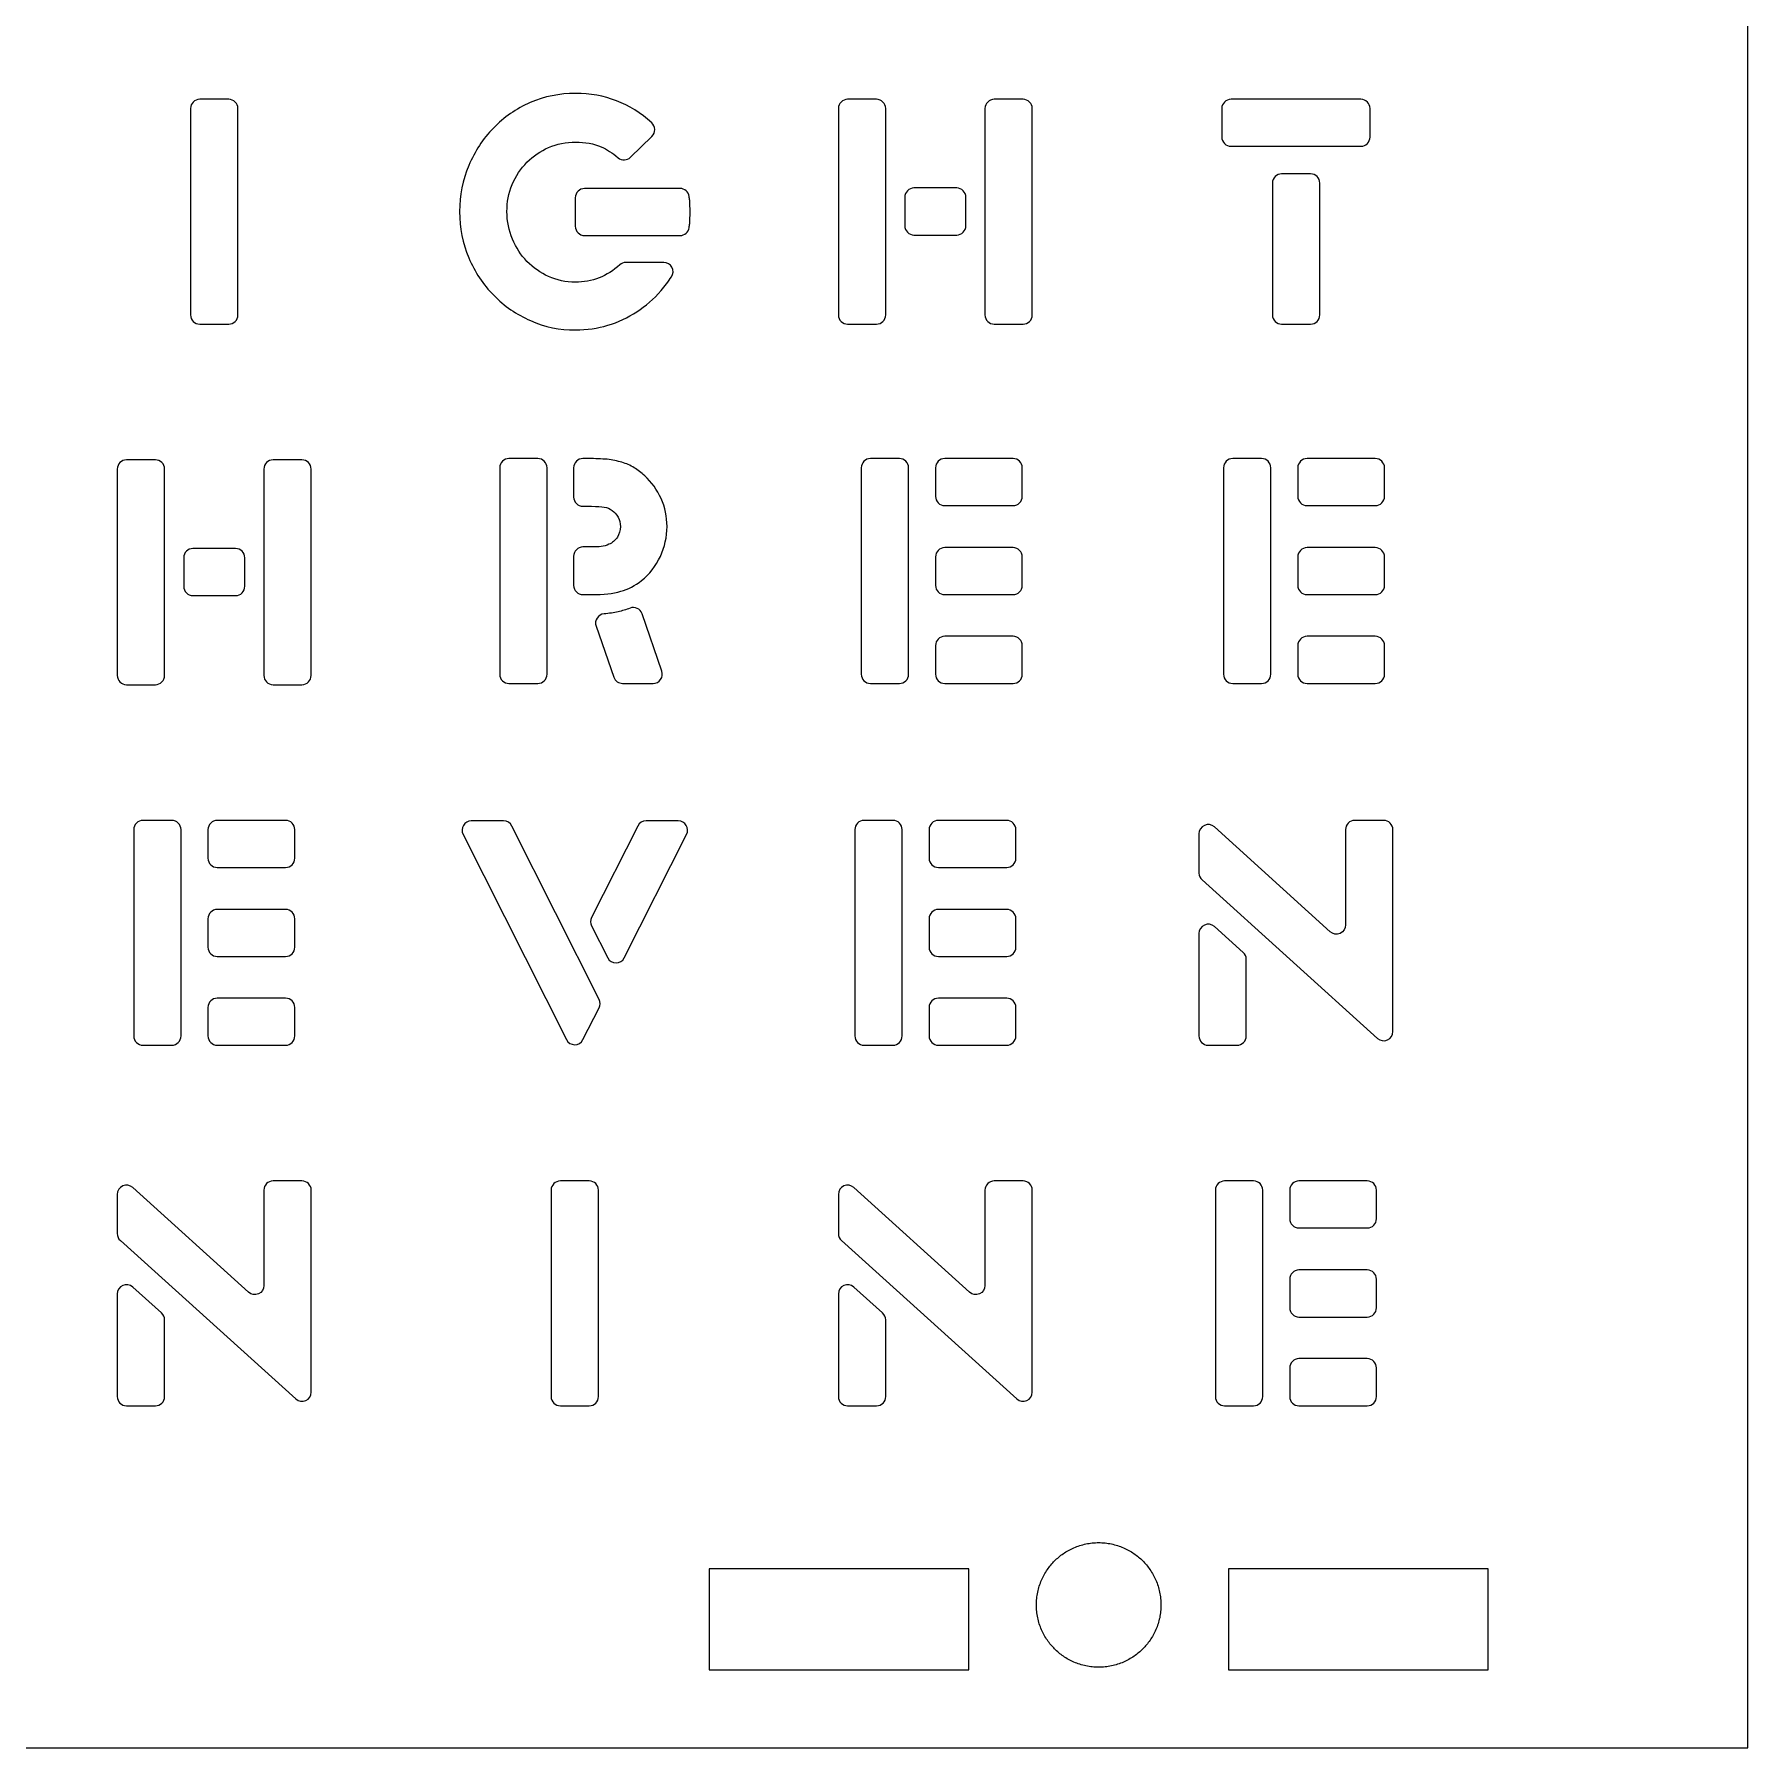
# Model space of a CAD drawing. Header units: millimetres. Extents: x -41.9 to 41.9, y -41.9 to 41.9.
# Drawn here: x 0 to 41.91, y -41.92 to -0.01 of the extents above; entities that cross this region are included whole.
import ezdxf

# ---------------------------------------------------------------- set-up
doc = ezdxf.new("R2010")
doc.units = ezdxf.units.MM
doc.header["$MEASUREMENT"] = 0
doc.layers.add('ponoko lines ada wordclock', color=5, linetype='Continuous', true_color=0x0000ff)

msp = doc.modelspace()

# ---------------------------------------------------------------- linework, layer by layer
at = {"layer": 'ponoko lines ada wordclock'}
for p, q in [((4.759, -1.598), (4.053, -1.598)), ((20.603, -1.598), (19.898, -1.598)), ((24.189, -1.598), (23.483, -1.598)), ((32.45, -1.598), (29.275, -1.598)), ((3.827, -1.823), (3.827, -6.87)), ((4.985, -6.87), (4.985, -1.823)), ((19.672, -1.823), (19.672, -6.87)), ((20.829, -6.87), (20.829, -1.823)), ((23.258, -1.823), (23.258, -6.87)), ((24.415, -6.87), (24.415, -1.823)), ((29.049, -1.823), (29.049, -2.522)), ((32.676, -2.522), (32.676, -1.823)), ((14.587, -3.015), (15.112, -2.504)), ((29.275, -2.748), (32.45, -2.748)), ((22.565, -3.767), (21.521, -3.767)), ((30.289, -3.648), (30.289, -6.87)), ((31.22, -3.422), (30.514, -3.422)), ((31.446, -6.87), (31.446, -3.648)), ((13.237, -4.006), (13.237, -4.703)), ((15.799, -3.78), (13.463, -3.78)), ((21.296, -3.993), (21.296, -4.691)), ((22.791, -4.691), (22.791, -3.993)), ((13.463, -4.93), (15.799, -4.93)), ((21.521, -4.917), (22.565, -4.917)), ((15.401, -5.587), (14.477, -5.587)), ((4.053, -7.096), (4.759, -7.096)), ((19.898, -7.096), (20.603, -7.096)), ((23.483, -7.096), (24.189, -7.096)), ((30.514, -7.096), (31.22, -7.096)), ((2.966, -10.417), (2.26, -10.417)), ((6.552, -10.417), (5.845, -10.417)), ((12.32, -10.386), (11.614, -10.386)), ((13.559, -10.386), (13.423, -10.386)), ((21.164, -10.386), (20.458, -10.386)), ((23.945, -10.386), (22.274, -10.386)), ((30.024, -10.386), (29.317, -10.386)), ((32.805, -10.386), (31.134, -10.386)), ((2.034, -10.643), (2.034, -15.69)), ((3.192, -15.69), (3.192, -10.643)), ((5.62, -10.643), (5.62, -15.69)), ((6.777, -15.69), (6.777, -10.643)), ((11.388, -10.612), (11.388, -15.659)), ((12.546, -15.659), (12.546, -10.612)), ((13.197, -10.612), (13.197, -11.327)), ((20.232, -10.612), (20.232, -15.659)), ((21.39, -15.659), (21.39, -10.612)), ((22.049, -10.612), (22.049, -11.31)), ((24.171, -11.31), (24.171, -10.612)), ((29.092, -10.612), (29.092, -15.659)), ((30.249, -15.659), (30.249, -10.612)), ((30.908, -10.612), (30.908, -11.31)), ((33.031, -11.31), (33.031, -10.612)), ((13.423, -11.553), (13.631, -11.553)), ((22.274, -11.537), (23.945, -11.537)), ((31.134, -11.537), (32.805, -11.537)), ((13.575, -12.547), (13.423, -12.547)), ((23.945, -12.564), (22.274, -12.564)), ((32.805, -12.564), (31.134, -12.564)), ((3.658, -12.812), (3.658, -13.51)), ((4.928, -12.586), (3.884, -12.586)), ((5.154, -13.51), (5.154, -12.812)), ((13.197, -12.774), (13.197, -13.488)), ((22.049, -12.79), (22.049, -13.488)), ((24.171, -13.488), (24.171, -12.79)), ((30.908, -12.79), (30.908, -13.488)), ((33.031, -13.488), (33.031, -12.79)), ((3.884, -13.737), (4.928, -13.737)), ((13.423, -13.714), (13.639, -13.714)), ((22.274, -13.714), (23.945, -13.714)), ((31.134, -13.714), (32.805, -13.714)), ((15.353, -15.586), (14.87, -14.18)), ((13.746, -14.483), (14.181, -15.734)), ((22.049, -14.959), (22.049, -15.659)), ((23.945, -14.733), (22.274, -14.733)), ((24.171, -15.659), (24.171, -14.959)), ((30.908, -14.959), (30.908, -15.659)), ((32.805, -14.733), (31.134, -14.733)), ((33.031, -15.659), (33.031, -14.959)), ((2.26, -15.916), (2.966, -15.916)), ((5.845, -15.916), (6.552, -15.916)), ((11.614, -15.885), (12.32, -15.885)), ((14.395, -15.885), (15.14, -15.885)), ((20.458, -15.885), (21.164, -15.885)), ((22.274, -15.885), (23.945, -15.885)), ((29.317, -15.885), (30.024, -15.885)), ((31.134, -15.885), (32.805, -15.885)), ((3.368, -19.235), (2.662, -19.235)), ((6.15, -19.235), (4.479, -19.235)), ((11.483, -19.249), (10.693, -19.249)), ((15.757, -19.249), (14.968, -19.249)), ((21.006, -19.235), (20.3, -19.235)), ((23.788, -19.235), (22.117, -19.235)), ((33.008, -19.235), (32.303, -19.235)), ((2.436, -19.462), (2.436, -24.508)), ((3.594, -24.508), (3.594, -19.462)), ((4.253, -19.462), (4.253, -20.159)), ((6.376, -20.159), (6.376, -19.462)), ((10.491, -19.577), (13.021, -24.597)), ((13.821, -23.617), (11.685, -19.373)), ((14.767, -19.373), (13.635, -21.612)), ((14.436, -22.598), (15.958, -19.577)), ((20.074, -19.462), (20.074, -24.508)), ((21.232, -24.508), (21.232, -19.462)), ((21.891, -19.462), (21.891, -20.159)), ((24.013, -20.159), (24.013, -19.462)), ((28.491, -19.564), (28.491, -20.524)), ((31.699, -21.959), (28.868, -19.396)), ((32.077, -19.462), (32.077, -21.791)), ((33.234, -24.399), (33.234, -19.462)), ((4.479, -20.386), (6.15, -20.386)), ((22.117, -20.386), (23.788, -20.386)), ((28.566, -20.692), (32.857, -24.566)), ((4.253, -21.639), (4.253, -22.337)), ((6.15, -21.413), (4.479, -21.413)), ((6.376, -22.337), (6.376, -21.639)), ((21.891, -21.639), (21.891, -22.337)), ((23.788, -21.413), (22.117, -21.413)), ((24.013, -22.337), (24.013, -21.639)), ((13.636, -21.816), (14.033, -22.598)), ((28.491, -22), (28.491, -24.508)), ((29.573, -22.463), (28.868, -21.832)), ((4.479, -22.564), (6.15, -22.564)), ((22.117, -22.564), (23.788, -22.564)), ((29.649, -24.508), (29.649, -22.632)), ((4.253, -23.809), (4.253, -24.508)), ((6.15, -23.583), (4.479, -23.583)), ((6.376, -24.508), (6.376, -23.809)), ((13.424, -24.598), (13.82, -23.822)), ((21.891, -23.809), (21.891, -24.508)), ((23.788, -23.583), (22.117, -23.583)), ((24.013, -24.508), (24.013, -23.809)), ((2.662, -24.734), (3.368, -24.734)), ((4.479, -24.734), (6.15, -24.734)), ((20.3, -24.734), (21.006, -24.734)), ((22.117, -24.734), (23.788, -24.734)), ((28.717, -24.734), (29.423, -24.734)), ((6.551, -28.054), (5.846, -28.054)), ((13.578, -28.054), (12.872, -28.054)), ((24.19, -28.054), (23.484, -28.054)), ((29.825, -28.054), (29.119, -28.054)), ((32.606, -28.054), (30.936, -28.054)), ((2.034, -28.383), (2.034, -29.342)), ((5.242, -30.778), (2.412, -28.215)), ((5.62, -28.28), (5.62, -30.61)), ((6.778, -33.218), (6.778, -28.28)), ((12.646, -28.28), (12.646, -33.327)), ((13.804, -33.327), (13.804, -28.28)), ((19.672, -28.383), (19.672, -29.342)), ((22.88, -30.778), (20.049, -28.215)), ((23.258, -28.28), (23.258, -30.61)), ((24.415, -33.218), (24.415, -28.28)), ((28.893, -28.28), (28.893, -33.327)), ((30.051, -33.327), (30.051, -28.28)), ((30.71, -28.28), (30.71, -28.979)), ((32.832, -28.979), (32.832, -28.28)), ((30.936, -29.205), (32.606, -29.205)), ((2.109, -29.511), (6.4, -33.386)), ((19.747, -29.511), (24.038, -33.386)), ((30.71, -30.458), (30.71, -31.156)), ((32.606, -30.232), (30.936, -30.232)), ((32.832, -31.156), (32.832, -30.458)), ((2.034, -30.82), (2.034, -33.327)), ((3.116, -31.282), (2.411, -30.651)), ((19.672, -30.82), (19.672, -33.327)), ((20.754, -31.282), (20.049, -30.651)), ((30.936, -31.382), (32.606, -31.382)), ((3.192, -33.327), (3.192, -31.451)), ((20.83, -33.327), (20.83, -31.451)), ((30.71, -32.628), (30.71, -33.327)), ((32.606, -32.401), (30.936, -32.401)), ((32.832, -33.327), (32.832, -32.628)), ((2.26, -33.553), (2.966, -33.553)), ((12.872, -33.553), (13.578, -33.553)), ((19.898, -33.553), (20.604, -33.553)), ((29.119, -33.553), (29.825, -33.553)), ((30.936, -33.553), (32.606, -33.553))]:
    msp.add_line(p, q, dxfattribs=at)
for points in [[(-41.906, -41.917), (41.914, -41.917), (41.914, 41.903), (-41.906, 41.903)], [(16.514, -40.012), (22.864, -40.012), (22.864, -37.543), (16.514, -37.543)], [(29.214, -40.012), (35.564, -40.012), (35.564, -37.543), (29.214, -37.543)]]:
    msp.add_lwpolyline(points, close=True, dxfattribs=at)
for points in [[(4.053, -1.598), (3.929, -1.598), (3.827, -1.699), (3.827, -1.823)], [(4.985, -1.823), (4.985, -1.699), (4.883, -1.598), (4.759, -1.598)], [(12.135, -1.675), (11.79, -1.832), (11.492, -2.037), (11.235, -2.3)], [(13.245, -1.454), (12.851, -1.454), (12.481, -1.528), (12.135, -1.675)], [(15.105, -2.174), (14.572, -1.694), (13.954, -1.454), (13.245, -1.454)], [(19.898, -1.598), (19.773, -1.598), (19.672, -1.699), (19.672, -1.823)], [(20.829, -1.823), (20.829, -1.699), (20.728, -1.598), (20.603, -1.598)], [(23.483, -1.598), (23.359, -1.598), (23.258, -1.699), (23.258, -1.823)], [(24.415, -1.823), (24.415, -1.699), (24.314, -1.598), (24.189, -1.598)], [(29.275, -1.598), (29.151, -1.598), (29.049, -1.699), (29.049, -1.823)], [(32.676, -1.823), (32.676, -1.699), (32.575, -1.598), (32.45, -1.598)], [(11.235, -2.3), (10.978, -2.563), (10.777, -2.867), (10.632, -3.221)], [(15.18, -2.338), (15.179, -2.272), (15.154, -2.217), (15.105, -2.174)], [(15.112, -2.504), (15.158, -2.459), (15.181, -2.402), (15.18, -2.338)], [(12.055, -3.139), (12.208, -2.982), (12.385, -2.867), (12.585, -2.777)], [(12.585, -2.777), (12.787, -2.686), (13.012, -2.645), (13.245, -2.645)], [(13.245, -2.645), (13.478, -2.645), (13.687, -2.686), (13.872, -2.76)], [(13.872, -2.76), (14.008, -2.821), (14.144, -2.908), (14.284, -3.026)], [(29.049, -2.522), (29.049, -2.646), (29.151, -2.748), (29.275, -2.748)], [(32.45, -2.748), (32.575, -2.748), (32.676, -2.646), (32.676, -2.522)], [(10.632, -3.221), (10.479, -3.574), (10.407, -3.943), (10.407, -4.346)], [(11.693, -3.681), (11.782, -3.475), (11.902, -3.294), (12.055, -3.139)], [(14.284, -3.026), (14.374, -3.101), (14.504, -3.096), (14.587, -3.015)], [(11.565, -4.346), (11.565, -4.116), (11.605, -3.894), (11.693, -3.681)], [(21.521, -3.767), (21.397, -3.767), (21.296, -3.869), (21.296, -3.993)], [(22.791, -3.993), (22.791, -3.869), (22.69, -3.767), (22.565, -3.767)], [(30.514, -3.422), (30.39, -3.422), (30.289, -3.524), (30.289, -3.648)], [(31.446, -3.648), (31.446, -3.524), (31.345, -3.422), (31.22, -3.422)], [(13.463, -3.78), (13.339, -3.78), (13.237, -3.881), (13.237, -4.006)], [(16.022, -3.972), (16.005, -3.86), (15.911, -3.78), (15.799, -3.78)], [(16.035, -4.075), (16.032, -4.043), (16.027, -4.009), (16.022, -3.972)], [(16.043, -4.354), (16.043, -4.248), (16.043, -4.157), (16.035, -4.075)], [(10.407, -4.346), (10.407, -4.749), (10.479, -5.119), (10.632, -5.472)], [(11.701, -5.02), (11.613, -4.807), (11.565, -4.584), (11.565, -4.346)], [(16.035, -4.634), (16.043, -4.552), (16.043, -4.461), (16.043, -4.354)], [(12.055, -5.563), (11.902, -5.407), (11.79, -5.226), (11.701, -5.02)], [(13.237, -4.703), (13.237, -4.828), (13.339, -4.93), (13.463, -4.93)], [(15.799, -4.93), (15.911, -4.93), (16.005, -4.849), (16.022, -4.738)], [(16.022, -4.738), (16.027, -4.7), (16.032, -4.665), (16.035, -4.634)], [(21.296, -4.691), (21.296, -4.816), (21.397, -4.917), (21.521, -4.917)], [(22.565, -4.917), (22.69, -4.917), (22.791, -4.816), (22.791, -4.691)], [(10.632, -5.472), (10.777, -5.825), (10.978, -6.13), (11.243, -6.392)], [(12.585, -5.932), (12.385, -5.842), (12.208, -5.719), (12.055, -5.563)], [(14.325, -5.646), (14.016, -5.928), (13.651, -6.072), (13.237, -6.072)], [(14.477, -5.587), (14.419, -5.587), (14.368, -5.607), (14.325, -5.646)], [(15.6, -5.705), (15.56, -5.631), (15.486, -5.587), (15.401, -5.587)], [(15.591, -5.937), (15.637, -5.865), (15.64, -5.78), (15.6, -5.705)], [(13.237, -6.072), (13.004, -6.072), (12.787, -6.023), (12.585, -5.932)], [(14.74, -6.795), (14.957, -6.656), (15.158, -6.483), (15.335, -6.278)], [(15.335, -6.278), (15.427, -6.17), (15.513, -6.057), (15.591, -5.937)], [(11.243, -6.392), (11.5, -6.656), (11.798, -6.861), (12.144, -7.009)], [(3.827, -6.87), (3.827, -6.995), (3.929, -7.096), (4.053, -7.096)], [(4.759, -7.096), (4.883, -7.096), (4.985, -6.995), (4.985, -6.87)], [(12.144, -7.009), (12.489, -7.167), (12.851, -7.24), (13.245, -7.24)], [(14.033, -7.125), (14.282, -7.05), (14.523, -6.935), (14.74, -6.795)], [(19.672, -6.87), (19.672, -6.995), (19.773, -7.096), (19.898, -7.096)], [(20.603, -7.096), (20.728, -7.096), (20.829, -6.995), (20.829, -6.87)], [(23.258, -6.87), (23.258, -6.995), (23.359, -7.096), (23.483, -7.096)], [(24.189, -7.096), (24.314, -7.096), (24.415, -6.995), (24.415, -6.87)], [(30.289, -6.87), (30.289, -6.995), (30.39, -7.096), (30.514, -7.096)], [(31.22, -7.096), (31.345, -7.096), (31.446, -6.995), (31.446, -6.87)], [(13.245, -7.24), (13.518, -7.24), (13.783, -7.199), (14.033, -7.125)], [(2.26, -10.417), (2.136, -10.417), (2.034, -10.518), (2.034, -10.643)], [(3.192, -10.643), (3.192, -10.518), (3.09, -10.417), (2.966, -10.417)], [(5.845, -10.417), (5.722, -10.417), (5.62, -10.518), (5.62, -10.643)], [(6.777, -10.643), (6.777, -10.518), (6.676, -10.417), (6.552, -10.417)], [(11.614, -10.386), (11.49, -10.386), (11.388, -10.488), (11.388, -10.612)], [(12.546, -10.612), (12.546, -10.488), (12.444, -10.386), (12.32, -10.386)], [(13.423, -10.386), (13.299, -10.386), (13.197, -10.488), (13.197, -10.612)], [(14.017, -10.403), (13.88, -10.394), (13.727, -10.386), (13.559, -10.386)], [(14.379, -10.476), (14.266, -10.444), (14.146, -10.419), (14.017, -10.403)], [(14.676, -10.608), (14.588, -10.551), (14.483, -10.509), (14.379, -10.476)], [(20.458, -10.386), (20.333, -10.386), (20.232, -10.488), (20.232, -10.612)], [(21.39, -10.612), (21.39, -10.488), (21.288, -10.386), (21.164, -10.386)], [(22.274, -10.386), (22.15, -10.386), (22.049, -10.488), (22.049, -10.612)], [(24.171, -10.612), (24.171, -10.488), (24.07, -10.386), (23.945, -10.386)], [(29.317, -10.386), (29.193, -10.386), (29.092, -10.488), (29.092, -10.612)], [(30.249, -10.612), (30.249, -10.488), (30.148, -10.386), (30.024, -10.386)], [(31.134, -10.386), (31.01, -10.386), (30.908, -10.488), (30.908, -10.612)], [(33.031, -10.612), (33.031, -10.488), (32.929, -10.386), (32.805, -10.386)], [(14.934, -10.805), (14.845, -10.731), (14.765, -10.666), (14.676, -10.608)], [(15.336, -11.364), (15.239, -11.15), (15.103, -10.961), (14.934, -10.805)], [(22.049, -11.31), (22.049, -11.435), (22.15, -11.537), (22.274, -11.537)], [(23.945, -11.537), (24.07, -11.537), (24.171, -11.435), (24.171, -11.31)], [(30.908, -11.31), (30.908, -11.435), (31.01, -11.537), (31.134, -11.537)], [(32.805, -11.537), (32.929, -11.537), (33.031, -11.435), (33.031, -11.31)], [(13.197, -11.327), (13.197, -11.451), (13.299, -11.553), (13.423, -11.553)], [(13.631, -11.553), (13.768, -11.553), (13.872, -11.561), (13.945, -11.57)], [(13.945, -11.57), (14.017, -11.586), (14.081, -11.611), (14.138, -11.652)], [(14.138, -11.652), (14.194, -11.693), (14.242, -11.75), (14.282, -11.816)], [(15.48, -12.046), (15.48, -11.808), (15.432, -11.578), (15.336, -11.364)], [(14.339, -12.046), (14.339, -12.145), (14.314, -12.227), (14.266, -12.309)], [(14.282, -11.816), (14.323, -11.89), (14.339, -11.964), (14.339, -12.046)], [(15.319, -12.777), (15.424, -12.547), (15.48, -12.301), (15.48, -12.046)], [(13.423, -12.547), (13.299, -12.547), (13.197, -12.649), (13.197, -12.774)], [(13.872, -12.539), (13.808, -12.547), (13.712, -12.547), (13.575, -12.547)], [(14.057, -12.481), (14.001, -12.506), (13.937, -12.531), (13.872, -12.539)], [(14.266, -12.309), (14.21, -12.383), (14.146, -12.449), (14.057, -12.481)], [(22.274, -12.564), (22.15, -12.564), (22.049, -12.665), (22.049, -12.79)], [(24.171, -12.79), (24.171, -12.665), (24.07, -12.564), (23.945, -12.564)], [(31.134, -12.564), (31.01, -12.564), (30.908, -12.665), (30.908, -12.79)], [(33.031, -12.79), (33.031, -12.665), (32.929, -12.564), (32.805, -12.564)], [(3.884, -12.586), (3.76, -12.586), (3.658, -12.688), (3.658, -12.812)], [(5.154, -12.812), (5.154, -12.688), (5.052, -12.586), (4.928, -12.586)], [(14.853, -13.369), (15.054, -13.213), (15.207, -13.016), (15.319, -12.777)], [(14.347, -13.632), (14.532, -13.583), (14.701, -13.493), (14.853, -13.369)], [(3.658, -13.51), (3.658, -13.635), (3.76, -13.737), (3.884, -13.737)], [(4.928, -13.737), (5.052, -13.737), (5.154, -13.635), (5.154, -13.51)], [(13.197, -13.488), (13.197, -13.612), (13.299, -13.714), (13.423, -13.714)], [(13.639, -13.714), (13.929, -13.714), (14.162, -13.69), (14.347, -13.632)], [(22.049, -13.488), (22.049, -13.612), (22.15, -13.714), (22.274, -13.714)], [(23.945, -13.714), (24.07, -13.714), (24.171, -13.612), (24.171, -13.488)], [(30.908, -13.488), (30.908, -13.612), (31.01, -13.714), (31.134, -13.714)], [(32.805, -13.714), (32.929, -13.714), (33.031, -13.612), (33.031, -13.488)], [(13.941, -14.183), (13.869, -14.189), (13.809, -14.225), (13.77, -14.286)], [(14.282, -14.133), (14.18, -14.158), (14.067, -14.173), (13.941, -14.183)], [(14.575, -14.043), (14.477, -14.081), (14.38, -14.11), (14.282, -14.133)], [(14.752, -14.049), (14.694, -14.021), (14.634, -14.02), (14.575, -14.043)], [(14.87, -14.18), (14.85, -14.119), (14.809, -14.075), (14.752, -14.049)], [(13.77, -14.286), (13.731, -14.346), (13.722, -14.415), (13.746, -14.483)], [(22.274, -14.733), (22.15, -14.733), (22.049, -14.835), (22.049, -14.959)], [(24.171, -14.959), (24.171, -14.835), (24.07, -14.733), (23.945, -14.733)], [(31.134, -14.733), (31.01, -14.733), (30.908, -14.835), (30.908, -14.959)], [(33.031, -14.959), (33.031, -14.835), (32.929, -14.733), (32.805, -14.733)], [(2.034, -15.69), (2.034, -15.814), (2.136, -15.916), (2.26, -15.916)], [(2.966, -15.916), (3.09, -15.916), (3.192, -15.814), (3.192, -15.69)], [(5.62, -15.69), (5.62, -15.814), (5.722, -15.916), (5.845, -15.916)], [(6.552, -15.916), (6.676, -15.916), (6.777, -15.814), (6.777, -15.69)], [(11.388, -15.659), (11.388, -15.784), (11.49, -15.885), (11.614, -15.885)], [(12.32, -15.885), (12.444, -15.885), (12.546, -15.784), (12.546, -15.659)], [(14.181, -15.734), (14.214, -15.826), (14.297, -15.885), (14.395, -15.885)], [(15.14, -15.885), (15.215, -15.885), (15.28, -15.852), (15.324, -15.79)], [(15.324, -15.79), (15.367, -15.729), (15.378, -15.657), (15.353, -15.586)], [(20.232, -15.659), (20.232, -15.784), (20.333, -15.885), (20.458, -15.885)], [(21.164, -15.885), (21.288, -15.885), (21.39, -15.784), (21.39, -15.659)], [(22.049, -15.659), (22.049, -15.784), (22.15, -15.885), (22.274, -15.885)], [(23.945, -15.885), (24.07, -15.885), (24.171, -15.784), (24.171, -15.659)], [(29.092, -15.659), (29.092, -15.784), (29.193, -15.885), (29.317, -15.885)], [(30.024, -15.885), (30.148, -15.885), (30.249, -15.784), (30.249, -15.659)], [(30.908, -15.659), (30.908, -15.784), (31.01, -15.885), (31.134, -15.885)], [(32.805, -15.885), (32.929, -15.885), (33.031, -15.784), (33.031, -15.659)], [(2.662, -19.235), (2.538, -19.235), (2.436, -19.337), (2.436, -19.462)], [(3.594, -19.462), (3.594, -19.337), (3.492, -19.235), (3.368, -19.235)], [(4.479, -19.235), (4.354, -19.235), (4.253, -19.337), (4.253, -19.462)], [(6.376, -19.462), (6.376, -19.337), (6.274, -19.235), (6.15, -19.235)], [(10.693, -19.249), (10.612, -19.249), (10.543, -19.288), (10.501, -19.357)], [(11.685, -19.373), (11.645, -19.295), (11.57, -19.249), (11.483, -19.249)], [(14.968, -19.249), (14.881, -19.249), (14.806, -19.295), (14.767, -19.373)], [(15.949, -19.357), (15.907, -19.288), (15.838, -19.249), (15.757, -19.249)], [(20.3, -19.235), (20.176, -19.235), (20.074, -19.337), (20.074, -19.462)], [(21.232, -19.462), (21.232, -19.337), (21.131, -19.235), (21.006, -19.235)], [(22.117, -19.235), (21.993, -19.235), (21.891, -19.337), (21.891, -19.462)], [(24.013, -19.462), (24.013, -19.337), (23.912, -19.235), (23.788, -19.235)], [(32.303, -19.235), (32.178, -19.235), (32.077, -19.337), (32.077, -19.462)], [(33.234, -19.462), (33.234, -19.337), (33.133, -19.235), (33.008, -19.235)], [(10.501, -19.357), (10.458, -19.425), (10.455, -19.505), (10.491, -19.577)], [(15.958, -19.577), (15.995, -19.505), (15.991, -19.426), (15.949, -19.357)], [(28.625, -19.357), (28.542, -19.394), (28.491, -19.472), (28.491, -19.564)], [(28.868, -19.396), (28.801, -19.335), (28.709, -19.32), (28.625, -19.357)], [(4.253, -20.159), (4.253, -20.284), (4.354, -20.386), (4.479, -20.386)], [(6.15, -20.386), (6.274, -20.386), (6.376, -20.284), (6.376, -20.159)], [(21.891, -20.159), (21.891, -20.284), (21.993, -20.386), (22.117, -20.386)], [(23.788, -20.386), (23.912, -20.386), (24.013, -20.284), (24.013, -20.159)], [(28.491, -20.524), (28.491, -20.59), (28.516, -20.647), (28.566, -20.692)], [(4.479, -21.413), (4.354, -21.413), (4.253, -21.515), (4.253, -21.639)], [(6.376, -21.639), (6.376, -21.515), (6.274, -21.413), (6.15, -21.413)], [(13.635, -21.612), (13.601, -21.678), (13.601, -21.75), (13.636, -21.816)], [(22.117, -21.413), (21.993, -21.413), (21.891, -21.515), (21.891, -21.639)], [(24.013, -21.639), (24.013, -21.515), (23.912, -21.413), (23.788, -21.413)], [(28.868, -21.832), (28.799, -21.771), (28.708, -21.757), (28.625, -21.794)], [(32.077, -21.791), (32.077, -21.883), (32.026, -21.961), (31.943, -21.998)], [(28.625, -21.794), (28.542, -21.831), (28.491, -21.909), (28.491, -22)], [(31.943, -21.998), (31.859, -22.035), (31.767, -22.02), (31.699, -21.959)], [(4.253, -22.337), (4.253, -22.462), (4.354, -22.564), (4.479, -22.564)], [(6.15, -22.564), (6.274, -22.564), (6.376, -22.462), (6.376, -22.337)], [(14.033, -22.598), (14.072, -22.676), (14.147, -22.722), (14.235, -22.722)], [(14.235, -22.722), (14.321, -22.722), (14.396, -22.676), (14.436, -22.598)], [(21.891, -22.337), (21.891, -22.462), (21.993, -22.564), (22.117, -22.564)], [(23.788, -22.564), (23.912, -22.564), (24.013, -22.462), (24.013, -22.337)], [(29.649, -22.632), (29.649, -22.565), (29.623, -22.508), (29.573, -22.463)], [(4.479, -23.583), (4.354, -23.583), (4.253, -23.684), (4.253, -23.809)], [(6.376, -23.809), (6.376, -23.684), (6.274, -23.583), (6.15, -23.583)], [(13.82, -23.822), (13.854, -23.755), (13.854, -23.683), (13.821, -23.617)], [(22.117, -23.583), (21.993, -23.583), (21.891, -23.684), (21.891, -23.809)], [(24.013, -23.809), (24.013, -23.684), (23.912, -23.583), (23.788, -23.583)], [(2.436, -24.508), (2.436, -24.633), (2.538, -24.734), (2.662, -24.734)], [(3.368, -24.734), (3.492, -24.734), (3.594, -24.633), (3.594, -24.508)], [(4.253, -24.508), (4.253, -24.633), (4.354, -24.734), (4.479, -24.734)], [(6.15, -24.734), (6.274, -24.734), (6.376, -24.633), (6.376, -24.508)], [(13.021, -24.597), (13.06, -24.675), (13.135, -24.721), (13.222, -24.721)], [(13.222, -24.721), (13.31, -24.721), (13.384, -24.676), (13.424, -24.598)], [(20.074, -24.508), (20.074, -24.633), (20.176, -24.734), (20.3, -24.734)], [(21.006, -24.734), (21.131, -24.734), (21.232, -24.633), (21.232, -24.508)], [(21.891, -24.508), (21.891, -24.633), (21.993, -24.734), (22.117, -24.734)], [(23.788, -24.734), (23.912, -24.734), (24.013, -24.633), (24.013, -24.508)], [(28.491, -24.508), (28.491, -24.633), (28.592, -24.734), (28.717, -24.734)], [(29.423, -24.734), (29.547, -24.734), (29.649, -24.633), (29.649, -24.508)], [(32.857, -24.566), (32.925, -24.628), (33.017, -24.642), (33.1, -24.605)], [(33.1, -24.605), (33.184, -24.568), (33.234, -24.49), (33.234, -24.399)], [(5.846, -28.054), (5.722, -28.054), (5.62, -28.156), (5.62, -28.28)], [(6.778, -28.28), (6.778, -28.156), (6.676, -28.054), (6.551, -28.054)], [(12.872, -28.054), (12.747, -28.054), (12.646, -28.156), (12.646, -28.28)], [(13.804, -28.28), (13.804, -28.156), (13.702, -28.054), (13.578, -28.054)], [(23.484, -28.054), (23.359, -28.054), (23.258, -28.156), (23.258, -28.28)], [(24.415, -28.28), (24.415, -28.156), (24.314, -28.054), (24.19, -28.054)], [(29.119, -28.054), (28.994, -28.054), (28.893, -28.156), (28.893, -28.28)], [(30.051, -28.28), (30.051, -28.156), (29.949, -28.054), (29.825, -28.054)], [(30.936, -28.054), (30.811, -28.054), (30.71, -28.156), (30.71, -28.28)], [(32.832, -28.28), (32.832, -28.156), (32.731, -28.054), (32.606, -28.054)], [(2.168, -28.176), (2.085, -28.213), (2.034, -28.291), (2.034, -28.383)], [(2.412, -28.215), (2.344, -28.154), (2.252, -28.139), (2.168, -28.176)], [(19.806, -28.176), (19.723, -28.213), (19.672, -28.291), (19.672, -28.383)], [(20.049, -28.215), (19.982, -28.154), (19.89, -28.139), (19.806, -28.176)], [(30.71, -28.979), (30.71, -29.103), (30.811, -29.205), (30.936, -29.205)], [(32.606, -29.205), (32.731, -29.205), (32.832, -29.103), (32.832, -28.979)], [(2.034, -29.342), (2.034, -29.409), (2.059, -29.466), (2.109, -29.511)], [(19.672, -29.342), (19.672, -29.409), (19.697, -29.466), (19.747, -29.511)], [(2.411, -30.651), (2.343, -30.59), (2.251, -30.576), (2.167, -30.613)], [(20.049, -30.651), (19.98, -30.59), (19.889, -30.576), (19.806, -30.613)], [(30.936, -30.232), (30.811, -30.232), (30.71, -30.334), (30.71, -30.458)], [(32.832, -30.458), (32.832, -30.334), (32.731, -30.232), (32.606, -30.232)], [(2.167, -30.613), (2.085, -30.65), (2.034, -30.728), (2.034, -30.82)], [(5.486, -30.817), (5.402, -30.854), (5.31, -30.839), (5.242, -30.778)], [(5.62, -30.61), (5.62, -30.701), (5.569, -30.78), (5.486, -30.817)], [(19.806, -30.613), (19.722, -30.65), (19.672, -30.728), (19.672, -30.82)], [(23.124, -30.817), (23.04, -30.854), (22.948, -30.839), (22.88, -30.778)], [(23.258, -30.61), (23.258, -30.701), (23.207, -30.78), (23.124, -30.817)], [(3.192, -31.451), (3.192, -31.384), (3.166, -31.327), (3.116, -31.282)], [(20.83, -31.451), (20.83, -31.384), (20.804, -31.327), (20.754, -31.282)], [(30.71, -31.156), (30.71, -31.281), (30.811, -31.382), (30.936, -31.382)], [(32.606, -31.382), (32.731, -31.382), (32.832, -31.281), (32.832, -31.156)], [(30.936, -32.401), (30.811, -32.401), (30.71, -32.503), (30.71, -32.628)], [(32.832, -32.628), (32.832, -32.503), (32.731, -32.401), (32.606, -32.401)], [(2.034, -33.327), (2.034, -33.452), (2.136, -33.553), (2.26, -33.553)], [(2.966, -33.553), (3.09, -33.553), (3.192, -33.452), (3.192, -33.327)], [(6.4, -33.386), (6.468, -33.447), (6.56, -33.461), (6.643, -33.424)], [(6.643, -33.424), (6.727, -33.387), (6.778, -33.309), (6.778, -33.218)], [(12.646, -33.327), (12.646, -33.452), (12.747, -33.553), (12.872, -33.553)], [(13.578, -33.553), (13.702, -33.553), (13.804, -33.452), (13.804, -33.327)], [(19.672, -33.327), (19.672, -33.452), (19.773, -33.553), (19.898, -33.553)], [(20.604, -33.553), (20.728, -33.553), (20.83, -33.452), (20.83, -33.327)], [(24.038, -33.386), (24.106, -33.447), (24.198, -33.461), (24.281, -33.424)], [(24.281, -33.424), (24.365, -33.387), (24.415, -33.309), (24.415, -33.218)], [(28.893, -33.327), (28.893, -33.452), (28.994, -33.553), (29.119, -33.553)], [(29.825, -33.553), (29.949, -33.553), (30.051, -33.452), (30.051, -33.327)], [(30.71, -33.327), (30.71, -33.452), (30.811, -33.553), (30.936, -33.553)], [(32.606, -33.553), (32.731, -33.553), (32.832, -33.452), (32.832, -33.327)]]:
    msp.add_open_spline(points, degree=3, dxfattribs=at)
msp.add_rational_spline([(24.961, -39.502), (26.039, -40.58), (27.116, -39.502), (28.194, -38.425), (27.116, -37.347), (26.039, -36.27), (24.961, -37.347), (23.884, -38.425), (24.961, -39.502)], [1, 0.707106781187, 1, 0.707106781187, 1, 0.707106781187, 1, 0.707106781187, 1], degree=2, knots=[0, 0, 0, 2.393742, 2.393742, 4.787484, 4.787484, 7.181226, 7.181226, 9.574968, 9.574968, 9.574968], dxfattribs=at)

doc.saveas('drawing.dxf')
